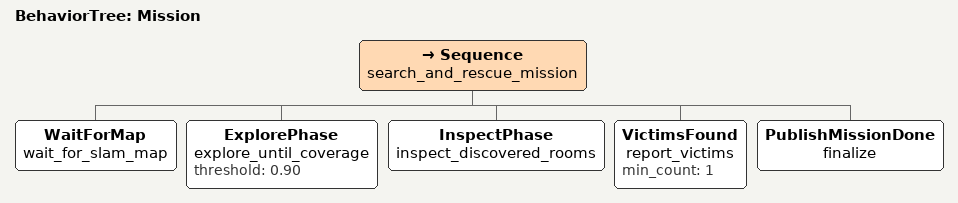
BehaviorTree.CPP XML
<root main_tree_to_execute="Mission">
  <BehaviorTree ID="Mission">
    <Sequence name="search_and_rescue_mission">
      <WaitForMap name="wait_for_slam_map"/>
      <ExplorePhase name="explore_until_coverage" threshold="0.90"/>
      <InspectPhase name="inspect_discovered_rooms"/>
      <VictimsFound name="report_victims" min_count="1"/>
      <PublishMissionDone name="finalize"/>
    </Sequence>
  </BehaviorTree>
</root>
